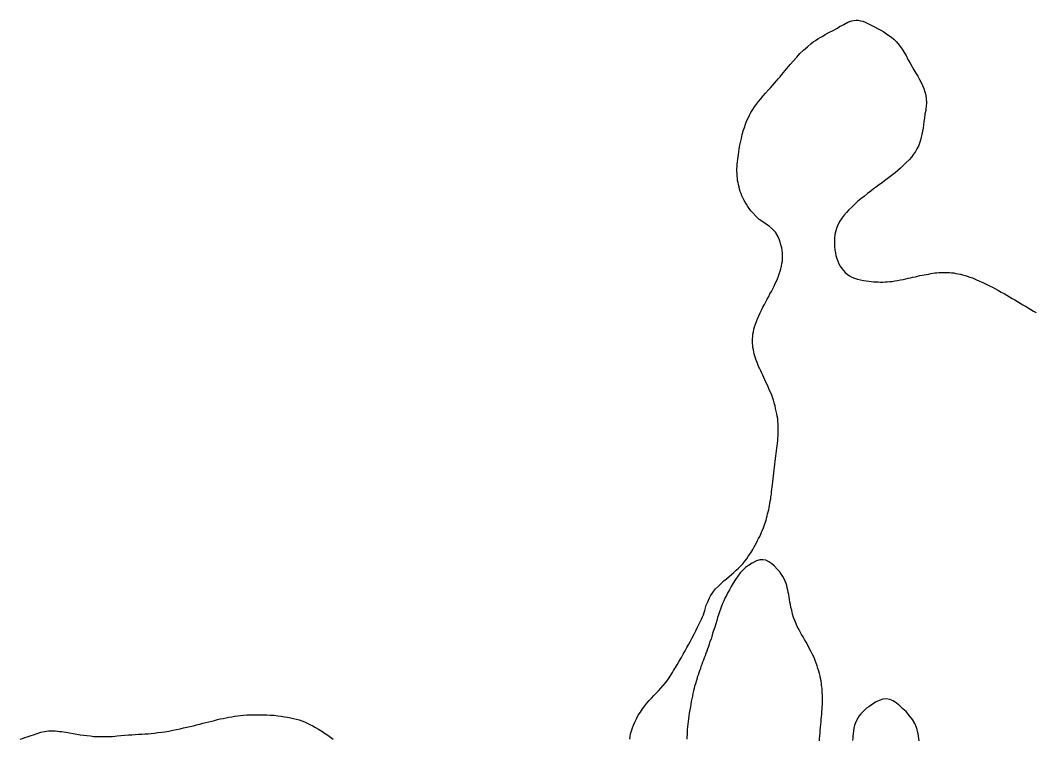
# Model space of a CAD drawing. Header units: inches. Extents: x 401374 to 405300, y 6332180 to 6336621.
# Drawn here: x 403603.8 to 404099.3, y 6336270 to 6336621.4 of the extents above; entities that cross this region are included whole.
import ezdxf

# ---------------------------------------------------------------- set-up
doc = ezdxf.new("R2010")
doc.units = ezdxf.units.IN
doc.header["$MEASUREMENT"] = 0

msp = doc.modelspace()

# ---------------------------------------------------------------- linework, layer by layer
for points in [[(403943.7, 6336343.4), (403945.1, 6336344.7), (403946.5, 6336346), (403947.8, 6336347.2), (403949.1, 6336348.3), (403950.3, 6336349.4), (403951.5, 6336350.4), (403952.7, 6336351.4), (403953.8, 6336352.4), (403954.9, 6336353.4), (403955.9, 6336354.5), (403957, 6336355.6), (403958, 6336356.8), (403959, 6336358), (403959.9, 6336359.4), (403960.9, 6336360.9), (403961.9, 6336362.5), (403962.5, 6336363.6), (403963.1, 6336364.7), (403963.7, 6336365.8), (403964.3, 6336366.9), (403964.8, 6336368), (403965.3, 6336369), (403965.8, 6336370), (403966.2, 6336371.1), (403966.7, 6336372.1), (403967.1, 6336373.1), (403967.8, 6336375.1), (403968.4, 6336377), (403969, 6336379), (403969.2, 6336380), (403969.5, 6336381), (403969.7, 6336382), (403969.9, 6336383), (403970.1, 6336384.1), (403970.3, 6336385.1), (403970.5, 6336386.2), (403970.7, 6336387.3), (403970.8, 6336388.4), (403971, 6336389.6), (403971.1, 6336390.7), (403971.3, 6336391.9), (403971.4, 6336393.2), (403971.6, 6336394.4), (403971.7, 6336395.7), (403971.9, 6336397.1), (403972, 6336398.6), (403972.2, 6336400), (403972.3, 6336401.5), (403972.5, 6336402.9), (403972.7, 6336404.3), (403972.9, 6336405.6), (403973.1, 6336407), (403973.2, 6336408.3), (403973.4, 6336409.6), (403973.6, 6336410.8), (403973.7, 6336412.1), (403973.9, 6336413.3), (403974, 6336414.5), (403974.1, 6336415.7), (403974.2, 6336416.9), (403974.3, 6336418.1), (403974.3, 6336419.3), (403974.4, 6336420.5), (403974.4, 6336421.7), (403974.3, 6336422.9), (403974.3, 6336424.1), (403974.2, 6336425.3), (403974.1, 6336426.6), (403973.9, 6336427.8), (403973.7, 6336429), (403973.4, 6336430.3), (403973.1, 6336431.6), (403972.8, 6336432.9), (403972.4, 6336434.3), (403972, 6336435.6), (403971.5, 6336437), (403971, 6336438.5), (403970.4, 6336439.7), (403969.9, 6336440.9), (403969.4, 6336442.1), (403968.9, 6336443.3), (403968.3, 6336444.4), (403967.8, 6336445.5), (403967.3, 6336446.7), (403966.8, 6336447.8), (403966.3, 6336448.8), (403965.8, 6336449.9), (403965.3, 6336451), (403964.8, 6336452), (403964.4, 6336453.1), (403964, 6336454.1), (403963.6, 6336455.1), (403963.3, 6336456.2), (403962.9, 6336457.2), (403962.6, 6336458.2), (403962.4, 6336459.3), (403962.2, 6336460.3), (403962, 6336461.4), (403961.9, 6336462.4), (403961.8, 6336463.5), (403961.8, 6336464.6), (403961.8, 6336465.7), (403961.9, 6336466.8), (403962, 6336467.9), (403962.2, 6336469.1), (403962.5, 6336470.3), (403962.8, 6336471.5), (403963.2, 6336472.7), (403963.7, 6336474), (403964.3, 6336475.4), (403964.9, 6336476.9), (403965.5, 6336478.3), (403966.2, 6336479.7), (403966.9, 6336481.1), (403967.6, 6336482.4), (403968.3, 6336483.7), (403969, 6336485), (403969.7, 6336486.3), (403970.3, 6336487.6), (403971, 6336488.8), (403971.7, 6336490.1), (403972.3, 6336491.3), (403972.9, 6336492.6), (403973.5, 6336493.8), (403974, 6336495), (403974.5, 6336496.2), (403974.9, 6336497.4), (403975.3, 6336498.7), (403975.7, 6336499.9), (403976, 6336501.1), (403976.2, 6336502.4), (403976.4, 6336503.6), (403976.5, 6336504.9), (403976.5, 6336506.2), (403976.4, 6336507.5), (403976.3, 6336508.8), (403976.1, 6336510.1), (403975.7, 6336511.5), (403975.3, 6336512.9), (403974.8, 6336514.3), (403974.2, 6336515.8), (403973, 6336517.7), (403971.6, 6336519.3), (403970.1, 6336520.6), (403968.5, 6336521.7), (403966.8, 6336522.8), (403965.1, 6336524), (403963.5, 6336525.4), (403961.9, 6336527.2), (403961, 6336528.2), (403960.2, 6336529.3), (403959.5, 6336530.3), (403958.8, 6336531.4), (403958.2, 6336532.5), (403957.6, 6336533.5), (403957.1, 6336534.6), (403956.6, 6336535.6), (403956.2, 6336536.7), (403955.8, 6336537.7), (403955.5, 6336538.8), (403955.2, 6336539.9), (403954.9, 6336541), (403954.7, 6336542), (403954.5, 6336543.1), (403954.4, 6336544.2), (403954.3, 6336545.3), (403954.3, 6336546.4), (403954.2, 6336547.6), (403954.2, 6336548.7), (403954.3, 6336549.9), (403954.3, 6336551), (403954.4, 6336552.2), (403954.6, 6336553.4), (403954.7, 6336554.6), (403954.9, 6336555.8), (403955.1, 6336557.1), (403955.3, 6336558.3), (403955.5, 6336559.6), (403955.8, 6336560.9), (403956.1, 6336562.2), (403956.4, 6336563.6), (403956.8, 6336565.5), (403957.3, 6336567.3), (403957.8, 6336569), (403958.3, 6336570.6), (403958.9, 6336572.1), (403959.6, 6336573.6), (403960.3, 6336575), (403961, 6336576.3), (403961.9, 6336577.7), (403962.7, 6336579), (403963.7, 6336580.3), (403964.7, 6336581.6), (403965.8, 6336583), (403967, 6336584.4), (403968.2, 6336585.8), (403969.6, 6336587.3), (403970.6, 6336588.4), (403971.6, 6336589.5), (403972.6, 6336590.6), (403973.5, 6336591.7), (403974.4, 6336592.8), (403975.3, 6336593.8), (403976.1, 6336594.9), (403977, 6336595.9), (403978.6, 6336597.8), (403980.2, 6336599.8), (403981.8, 6336601.6), (403983.4, 6336603.4), (403985, 6336605.1), (403986.7, 6336606.8), (403988.6, 6336608.4), (403990.5, 6336610), (403991.5, 6336610.8), (403992.6, 6336611.5), (403993.7, 6336612.3), (403994.9, 6336613), (403996.1, 6336613.7), (403997.3, 6336614.4), (403998.7, 6336615.2), (404000.1, 6336615.9), (404001.2, 6336616.4), (404002.3, 6336617), (404003.4, 6336617.6), (404004.4, 6336618.3), (404005.4, 6336618.9), (404006.4, 6336619.4), (404008.4, 6336620.4), (404010.4, 6336621.1), (404011.4, 6336621.3), (404012.4, 6336621.4), (404013.5, 6336621.4), (404014.6, 6336621.2), (404015.7, 6336620.9), (404016.9, 6336620.5), (404018.5, 6336619.6), (404020.2, 6336618.8), (404021.7, 6336618), (404023.2, 6336617.2), (404024.6, 6336616.5), (404026, 6336615.7), (404027.3, 6336614.8), (404028.5, 6336614), (404029.7, 6336613.1), (404030.9, 6336612.1), (404032, 6336611), (404033, 6336609.8), (404034, 6336608.6), (404035, 6336607.2), (404036, 6336605.7), (404036.9, 6336604.1), (404037.8, 6336602.2), (404038.8, 6336600.4), (404039.8, 6336598.7), (404040.7, 6336597.1), (404041.7, 6336595.6), (404042.6, 6336594), (404043.4, 6336592.5), (404044.2, 6336591), (404044.9, 6336589.5), (404045.6, 6336588), (404046.1, 6336586.4), (404046.5, 6336584.7), (404046.7, 6336583), (404046.8, 6336581.2), (404046.7, 6336579.3), (404046.6, 6336578.3), (404046.5, 6336577.3), (404046.1, 6336575.4), (404045.9, 6336573.6), (404045.6, 6336571.9), (404045.4, 6336570.3), (404045.2, 6336568.7), (404044.9, 6336567.1), (404044.6, 6336565.6), (404044.3, 6336564.2), (404043.9, 6336562.7), (404043.4, 6336561.3), (404042.9, 6336559.9), (404042.2, 6336558.6), (404041.5, 6336557.2), (404040.5, 6336555.9), (404039.5, 6336554.5), (404038.3, 6336553.2), (404036.8, 6336551.7), (404035.4, 6336550.3), (404034.1, 6336549.1), (404032.8, 6336547.9), (404031.5, 6336546.8), (404030.2, 6336545.8), (404029, 6336544.8), (404027.7, 6336543.8), (404026.4, 6336542.9), (404025.1, 6336541.9), (404023.8, 6336541), (404022.4, 6336540), (404021, 6336538.9), (404019.6, 6336537.8), (404018, 6336536.6), (404016.5, 6336535.4), (404014.8, 6336534), (404013.2, 6336532.7), (404011.7, 6336531.3), (404010.3, 6336530), (404008.9, 6336528.7), (404007.7, 6336527.4), (404006.5, 6336526), (404005.4, 6336524.6), (404004.5, 6336523.1), (404003.7, 6336521.6), (404003, 6336520), (404002.5, 6336518.4), (404002.1, 6336516.6), (404001.8, 6336514.8), (404001.8, 6336512.8), (404001.8, 6336511.8), (404001.9, 6336510.8), (404002, 6336509.2), (404002.3, 6336507.7), (404002.6, 6336506.3), (404003, 6336504.9), (404003.5, 6336503.6), (404004, 6336502.3), (404004.7, 6336501.1), (404005.4, 6336500), (404007.1, 6336498), (404008.1, 6336497.2), (404009.2, 6336496.4), (404010.4, 6336495.8), (404011.7, 6336495.2), (404013.1, 6336494.8), (404014.6, 6336494.5), (404016, 6336494.2), (404017.3, 6336494), (404018.6, 6336493.8), (404019.8, 6336493.6), (404021, 6336493.5), (404022.1, 6336493.4), (404023.2, 6336493.4), (404024.4, 6336493.3), (404025.5, 6336493.3), (404026.6, 6336493.4), (404027.7, 6336493.5), (404028.9, 6336493.6), (404030.1, 6336493.7), (404031.4, 6336493.9), (404032.7, 6336494.2), (404034.2, 6336494.5), (404035.4, 6336494.7), (404036.7, 6336495), (404037.9, 6336495.2), (404039.1, 6336495.5), (404040.2, 6336495.8), (404041.4, 6336496), (404042.5, 6336496.3), (404043.6, 6336496.5), (404044.7, 6336496.7), (404045.7, 6336496.9), (404046.8, 6336497.1), (404047.8, 6336497.3), (404048.9, 6336497.5), (404049.9, 6336497.7), (404050.9, 6336497.8), (404051.9, 6336497.9), (404052.9, 6336498), (404054, 6336498), (404055, 6336498.1), (404056, 6336498.1), (404057, 6336498.1), (404058.1, 6336498), (404059.1, 6336497.9), (404060.2, 6336497.8), (404061.2, 6336497.6), (404062.3, 6336497.4), (404063.4, 6336497.2), (404064.5, 6336496.9), (404065.7, 6336496.6), (404066.8, 6336496.2), (404068, 6336495.8), (404069.3, 6336495.4), (404071, 6336494.6), (404072.8, 6336493.8), (404074.4, 6336493.1), (404076.1, 6336492.3), (404077.6, 6336491.6), (404079.1, 6336490.8), (404080.6, 6336490), (404082, 6336489.3), (404083.4, 6336488.5), (404084.8, 6336487.7), (404086.1, 6336487), (404087.5, 6336486.2), (404088.8, 6336485.4), (404090.1, 6336484.6), (404091.3, 6336483.9), (404092.6, 6336483.1), (404093.9, 6336482.3), (404095.2, 6336481.5), (404096.5, 6336480.8), (404097.8, 6336480), (404099.1, 6336479.2), (404100.4, 6336478.4)], [(403994.5, 6336269), (403994.6, 6336270.1), (403994.7, 6336271.5), (403994.8, 6336272.9), (403994.9, 6336274.3), (403995.1, 6336275.7), (403995.2, 6336277), (403995.3, 6336278.3), (403995.4, 6336279.6), (403995.5, 6336280.8), (403995.7, 6336282.1), (403995.7, 6336283.3), (403995.8, 6336284.5), (403995.9, 6336285.6), (403996, 6336286.8), (403996, 6336288), (403996, 6336289.1), (403996, 6336290.3), (403996, 6336291.4), (403995.9, 6336292.5), (403995.9, 6336293.7), (403995.8, 6336294.8), (403995.6, 6336296), (403995.5, 6336297.1), (403995.3, 6336298.3), (403995.1, 6336299.5), (403994.8, 6336300.7), (403994.5, 6336301.9), (403994.2, 6336303.1), (403993.8, 6336304.4), (403993.4, 6336305.7), (403992.9, 6336307), (403992.4, 6336308.3), (403991.9, 6336309.7), (403991.1, 6336311.3), (403990.3, 6336312.9), (403989.5, 6336314.4), (403988.8, 6336315.8), (403988, 6336317.2), (403987.2, 6336318.5), (403986.5, 6336319.8), (403985.8, 6336321), (403985.1, 6336322.3), (403984.4, 6336323.6), (403983.7, 6336324.9), (403983.1, 6336326.3), (403982.5, 6336327.8), (403981.9, 6336329.4), (403981.4, 6336331), (403981, 6336332.9), (403980.6, 6336334.2), (403980.3, 6336335.6), (403980.1, 6336336.9), (403979.9, 6336338.1), (403979.7, 6336339.3), (403979.5, 6336340.5), (403979.3, 6336341.6), (403979.1, 6336342.7), (403978.8, 6336343.8), (403978.5, 6336344.9), (403978.2, 6336346), (403977.7, 6336347.1), (403977.2, 6336348.2), (403976.6, 6336349.3), (403975.9, 6336350.4), (403975.1, 6336351.6), (403973.8, 6336353), (403972.5, 6336354.4), (403971.2, 6336355.6), (403969.8, 6336356.6), (403968.3, 6336357.3), (403966.8, 6336357.6), (403965.3, 6336357.5), (403963.7, 6336357), (403961.7, 6336355.9), (403959.9, 6336354.8), (403958.4, 6336353.7), (403957, 6336352.4), (403955.8, 6336351.1), (403954.6, 6336349.6), (403953.4, 6336347.9), (403952.3, 6336346.1), (403951.3, 6336344.5), (403950.5, 6336342.9), (403949.7, 6336341.5), (403949, 6336340.1), (403948.3, 6336338.7), (403947.7, 6336337.4), (403947.2, 6336336.1), (403946.6, 6336334.8), (403946.1, 6336333.4), (403945.7, 6336332.1), (403945.2, 6336330.7), (403944.7, 6336329.3), (403944.3, 6336327.8), (403943.8, 6336326.2), (403943.3, 6336324.6), (403942.8, 6336322.9), (403942.3, 6336321.5), (403941.9, 6336320.1), (403941.5, 6336318.8), (403941, 6336317.6), (403940.6, 6336316.3), (403940.2, 6336315.1), (403939.8, 6336314), (403939.4, 6336312.8), (403939, 6336311.7), (403938.6, 6336310.6), (403938.2, 6336309.6), (403937.8, 6336308.5), (403937.4, 6336307.4), (403937, 6336306.4), (403936.6, 6336305.4), (403936.3, 6336304.3), (403935.9, 6336303.3), (403935.5, 6336302.2), (403935.2, 6336301.2), (403934.8, 6336300.1), (403934.5, 6336299), (403934.2, 6336298), (403933.9, 6336296.9), (403933.5, 6336295.7), (403933.2, 6336294.6), (403932.9, 6336293.4), (403932.6, 6336292.2), (403932.4, 6336290.9), (403932.1, 6336289.6), (403931.8, 6336288.3), (403931.6, 6336287), (403931.4, 6336285.6), (403931.1, 6336284.1), (403930.9, 6336282.6), (403930.7, 6336281.2), (403930.5, 6336279.8), (403930.3, 6336278.5), (403930.2, 6336277.1), (403930, 6336275.9), (403929.9, 6336274.6), (403929.8, 6336273.4), (403929.8, 6336272.1), (403929.7, 6336270.9), (403929.6, 6336269.8)], [(403901.8, 6336269.8), (403902, 6336271.1), (403902.2, 6336272.5), (403902.6, 6336273.9), (403903.1, 6336275.3), (403903.6, 6336276.7), (403904.2, 6336278.2), (403905, 6336279.7), (403905.9, 6336281.5), (403907, 6336283.1), (403908, 6336284.7), (403909.1, 6336286.1), (403910.2, 6336287.4), (403911.3, 6336288.7), (403912.4, 6336289.9), (403913.5, 6336291.1), (403914.7, 6336292.3), (403915.8, 6336293.5), (403917, 6336294.7), (403918.1, 6336296), (403919.3, 6336297.4), (403920.4, 6336298.9), (403921.5, 6336300.6), (403922.7, 6336302.4), (403923.2, 6336303.4), (403923.8, 6336304.4), (403924.9, 6336306.2), (403926, 6336308), (403927, 6336309.8), (403927.9, 6336311.4), (403928.8, 6336313), (403929.7, 6336314.6), (403930.6, 6336316.2), (403931.5, 6336317.8), (403932.3, 6336319.4), (403933.2, 6336321.1), (403934.1, 6336322.8), (403934.9, 6336324.6), (403935.8, 6336326.5), (403936.3, 6336327.5), (403936.8, 6336328.5), (403937.3, 6336329.6), (403937.8, 6336330.7), (403938.1, 6336331.7), (403938.4, 6336332.8), (403938.8, 6336334), (403939.2, 6336335.4), (403939.9, 6336337), (403940.8, 6336338.9), (403941.3, 6336339.9), (403942, 6336341), (403942.8, 6336342.1), (403943.7, 6336343.4)], [(404043.2, 6336269), (404043.1, 6336270.2), (404043, 6336271.3), (404042.8, 6336272.4), (404042.5, 6336273.5), (404042.3, 6336274.6), (404041.9, 6336275.6), (404041.1, 6336277.5), (404040, 6336279.4), (404038.6, 6336281.3), (404036.9, 6336283.3), (404035.3, 6336284.7), (404033.8, 6336286.2), (404032.2, 6336287.4), (404030.6, 6336288.5), (404028.9, 6336289.2), (404027.2, 6336289.6), (404025.5, 6336289.4), (404023.7, 6336288.8), (404022.3, 6336288), (404021, 6336287.3), (404019.8, 6336286.5), (404018.6, 6336285.7), (404017.5, 6336284.9), (404016.5, 6336284), (404014.8, 6336282.2), (404014, 6336281.2), (404013.3, 6336280.1), (404012.7, 6336279), (404012.1, 6336277.8), (404011.7, 6336276.6), (404011.4, 6336275.2), (404011.1, 6336273.8), (404011, 6336272.4), (404010.9, 6336271.3), (404010.8, 6336270.2), (404010.7, 6336269.1)], [(403603.8, 6336269.8), (403604.9, 6336270.2), (403606, 6336270.6), (403607.1, 6336270.9), (403608.2, 6336271.3), (403609.2, 6336271.6), (403610.2, 6336272), (403612, 6336272.6), (403613.8, 6336273.2), (403615.7, 6336273.6), (403617.6, 6336273.9), (403618.6, 6336273.9), (403619.7, 6336273.9), (403620.8, 6336273.9), (403622, 6336273.8), (403623, 6336273.6), (403624, 6336273.5), (403626, 6336273.2), (403627.9, 6336272.9), (403629.7, 6336272.6), (403631.4, 6336272.3), (403633.1, 6336272), (403634.8, 6336271.8), (403636.4, 6336271.6), (403638.1, 6336271.4), (403639.7, 6336271.2), (403641.4, 6336271.1), (403643.2, 6336271.1), (403645, 6336271.1), (403646.9, 6336271.1), (403647.9, 6336271.2), (403648.9, 6336271.2), (403650, 6336271.3), (403651.1, 6336271.5), (403653, 6336271.6), (403654.9, 6336271.8), (403656.7, 6336271.9), (403658.4, 6336272), (403660, 6336272.1), (403661.6, 6336272.2), (403663.2, 6336272.3), (403664.7, 6336272.4), (403666.3, 6336272.5), (403667.8, 6336272.6), (403669.4, 6336272.8), (403671.1, 6336273), (403672.8, 6336273.2), (403674.5, 6336273.4), (403676.4, 6336273.8), (403678.4, 6336274.2), (403680.2, 6336274.5), (403681.9, 6336274.9), (403683.6, 6336275.3), (403685.3, 6336275.7), (403686.9, 6336276), (403688.5, 6336276.4), (403690, 6336276.8), (403691.6, 6336277.2), (403693, 6336277.6), (403694.5, 6336278), (403696, 6336278.3), (403697.4, 6336278.7), (403698.8, 6336279), (403700.2, 6336279.4), (403701.6, 6336279.7), (403703, 6336280), (403704.4, 6336280.3), (403705.8, 6336280.5), (403707.2, 6336280.8), (403708.6, 6336281), (403710.1, 6336281.2), (403711.5, 6336281.4), (403713, 6336281.5), (403714.5, 6336281.7), (403716.1, 6336281.8), (403717.6, 6336281.8), (403719.2, 6336281.8), (403720.9, 6336281.8), (403722.6, 6336281.8), (403724.3, 6336281.7), (403726.1, 6336281.6), (403728, 6336281.5), (403729.7, 6336281.3), (403731.4, 6336281), (403733, 6336280.8), (403734.5, 6336280.6), (403736, 6336280.3), (403737.4, 6336280), (403738.8, 6336279.6), (403740.1, 6336279.2), (403741.4, 6336278.8), (403742.8, 6336278.3), (403744.1, 6336277.7), (403745.4, 6336277), (403746.8, 6336276.3), (403748.2, 6336275.6), (403749.6, 6336274.7), (403751.2, 6336273.8), (403752.6, 6336272.8), (403754.1, 6336271.8), (403755.5, 6336270.8), (403756.8, 6336269.8)]]:
    msp.add_lwpolyline(points)

doc.saveas('drawing.dxf')
